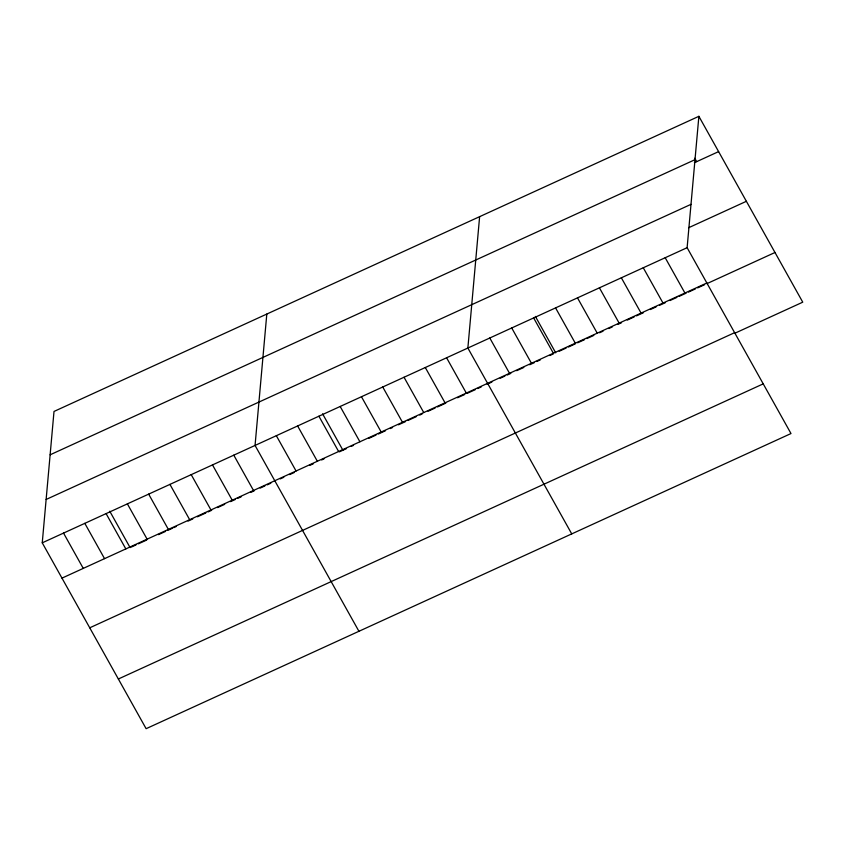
<?xml version="1.0" encoding="UTF-8"?>
<svg xmlns="http://www.w3.org/2000/svg" width="845" height="845" viewBox="0 0 845 845"><rect width="100%" height="100%" fill="white"/><g stroke="black" fill="none" stroke-linecap="round" stroke-linejoin="round"><path stroke-width="1.27" d="M698.878 116.314L687.122 247.691L790.994 433.548L146.122 728.686L42.25 542.828L54.006 411.452L698.878 116.314L802.75 302.172L734.664 333.331M266.809 314.055L255.053 445.431L358.935 631.289M479.622 216.669L467.866 348.034L571.738 533.892M50.13 454.8L695.002 159.673M694.368 162.705L718.609 151.614M46.126 499.469L690.999 204.342M688.675 227.706L746.378 201.3M42.25 542.828L687.122 247.691M61.981 578.128L706.853 282.99M131.292 547.085L136.024 544.919M138.39 543.831L146.66 540.05M158.49 534.642L165.578 531.389M167.944 530.311L172.676 528.146M173.859 527.607L176.214 526.519M188.044 521.111L192.766 518.946M197.498 516.781L205.779 513M208.145 511.912L211.683 510.285M217.598 507.581L224.696 504.338M230.6 501.634L235.332 499.469M237.698 498.381L241.247 496.765M250.701 492.434L254.25 490.808M260.165 488.104L264.886 485.938M267.252 484.861L270.801 483.234M280.255 478.904L283.804 477.288M289.719 474.584L294.451 472.418M309.819 465.384L313.358 463.757M321.639 459.965L324.005 458.888M339.373 451.853L346.461 448.611M351.193 446.445L353.559 445.357M368.927 438.323L376.025 435.08M378.391 434.003L385.478 430.749M390.21 428.584L392.576 427.507M398.481 424.803L405.579 421.549M407.945 420.472L416.215 416.68M419.764 415.064L422.13 413.976M428.045 411.272L435.133 408.029M437.499 406.941L445.78 403.16M457.599 397.741L464.687 394.499M467.053 393.421L475.334 389.629M477.7 388.552L481.249 386.925M487.153 384.221L491.885 382.056M500.155 378.264L504.887 376.099M507.253 375.022L510.803 373.395M516.707 370.691L523.805 367.448M529.72 364.744L534.441 362.579M536.807 361.491L540.356 359.875M549.81 355.544L553.359 353.918M559.189 351.256L566.108 348.087M568.421 347.031L575.339 343.862M577.653 342.806L584.571 339.637M586.884 338.581L593.803 335.412M599.58 332.772L603.034 331.187M608.812 328.547L612.266 326.962M618.044 324.322L621.508 322.737M627.275 320.097L634.194 316.928M636.507 315.872L643.425 312.703M650.354 309.534L656.121 306.893M659.586 305.309L665.353 302.668M669.969 300.556L676.898 297.387M679.2 296.331L686.129 293.162M688.432 292.106L695.361 288.937M697.664 287.881L704.593 284.712M706.895 283.656L774.981 252.497M89.75 627.803L734.622 332.676M118.353 679L763.225 383.862M694.77 158.237L696.681 161.648M665.195 257.725L684.925 293.025M643.267 267.759L662.998 303.059M621.35 277.794L641.07 313.094M599.422 287.828L619.142 323.128M577.494 297.862L597.225 333.162M555.566 307.897L575.297 343.197M535.381 316.431L555.725 352.84M533.639 317.931L553.369 353.231M511.721 327.966L531.442 363.265M489.794 338L509.514 373.3M446.582 357.773L466.313 393.073M425.299 367.512L445.03 402.811M404.026 377.25L423.746 412.55M382.743 386.989L402.474 422.289M361.459 396.738L381.19 432.027M340.176 406.477L359.907 441.777M322.579 413.828L342.922 450.227M318.903 416.215L338.623 451.515M297.62 425.954L317.35 461.254M276.336 435.693L296.067 470.992M233.78 455.17L253.5 490.47M212.496 464.908L232.227 500.208M191.213 474.647L210.944 509.947M169.929 484.386L189.66 519.686M148.657 494.124L168.377 529.424M127.373 503.863L147.104 539.163M109.765 511.225L130.109 547.623M106.09 513.602L125.82 548.901M84.806 523.34L104.537 558.64M63.533 533.089L83.254 568.379"/></g></svg>
